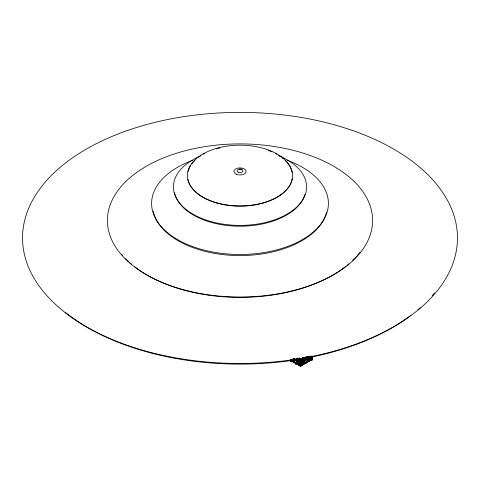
<?xml version="1.0" encoding="UTF-8"?>
<svg xmlns="http://www.w3.org/2000/svg" width="480" height="480" viewBox="0 0 480 480"><rect width="100%" height="100%" fill="white"/><g stroke="black" fill="none" stroke-linecap="round" stroke-linejoin="round"><path stroke-width="0.72" d="M301.392 361.65L301.548 363.228L301.968 359.754M301.548 363.228L301.908 363.018L302.334 359.544M302.76 360.858L302.916 362.436L303.342 358.962M302.916 362.436L303.282 362.226L303.792 358.056M304.134 359.322L304.29 361.644L304.71 358.17M304.29 361.644L304.65 361.434L305.076 357.96M306.45 357.168C306.342 360.75 304.872 363.222 306.084 357.378M307.032 357.648L307.188 359.97L307.524 357.192M307.188 359.97L307.548 359.76L307.89 356.982M308.4 356.856L308.556 359.178L308.814 357.096M308.556 359.178L308.922 358.968L309.258 356.19M310.548 356.094L309.93 358.386L310.182 356.304M311.142 357.51L311.472 356.208M311.298 357.594L311.832 355.998M311.538 359.958L312.222 359.958L312.792 356.13M296.454 359.94L295.356 360.036L294.264 358.68M312.324 356.718L312.324 358.188L300.42 365.058L290.298 359.214L290.4 360.984L291.42 360.918L291.762 360.39L291.762 361.11L292.446 361.11L292.446 361.836L292.104 361.308M291.084 360.72L291.42 360.522M290.742 361.182L291.084 360.984L290.4 360.984M290.742 360.852L292.104 360.582M294.468 359.094L294.858 358.866L296.382 359.982L295.992 360.204M293.628 359.958L293.304 359.772L293.628 359.958L293.46 358.566M291.762 361.11L292.104 360.918M294.726 359.478L295.122 359.25M295.032 359.802L295.422 359.574M292.104 361.638L293.124 361.506M292.446 361.506L293.124 361.176L293.124 361.896L293.808 361.896M295.356 360.036L295.752 359.808M292.446 361.836L292.788 361.638M295.686 360.174L296.076 359.952M293.124 361.896L293.466 361.374L292.788 361.308L292.788 361.704M293.466 362.094L293.466 362.424L294.492 362.358L295.17 363.408L295.512 363.216M293.466 362.424L294.15 362.424M293.808 362.232L294.828 362.16L294.492 362.688M303.462 357.456L299.586 359.694L297.504 358.488M304.086 357.528L299.586 360.126L296.436 358.308M296.352 358.302L296.778 361.776L297.258 361.872L297.258 359.64M296.346 358.482L299.586 360.354L304.77 357.36M296.778 361.776L297.258 361.872M305.844 356.994L303.942 358.092L303.942 358.752L302.652 358.008M301.368 359.694L303.9 358.236M307.05 356.736L303.942 358.53L302.664 357.786M301.368 360.126L307.134 356.802M295.17 363.738L295.986 363.816L295.65 364.014L295.17 363.408M297.216 358.152L297.726 362.322L298.206 362.424L298.206 360.936M303.942 358.752L307.11 356.928M300.12 359.634L301.368 360.354L307.692 356.706M296.67 363.552L295.986 363.882L296.328 363.354M295.986 363.552L296.328 363.75L296.67 363.222L296.67 363.942L297.354 363.942L297.354 364.668L298.032 364.338M297.726 362.322L298.206 362.424M297.012 363.42L296.328 363.42M296.67 363.942L297.354 363.942M298.248 359.4L298.674 362.874L299.16 362.97L299.16 361.482M298.674 362.874L299.16 362.97M297.012 364.14L297.69 364.536L297.69 364.14L298.374 364.206M297.354 364.338L298.032 364.008L298.032 364.734L298.716 364.734L298.716 365.454L299.058 365.262M299.202 359.946L299.628 363.42L300.108 363.522L300.108 362.034M299.628 363.42L300.108 363.522M298.032 364.734L298.716 364.734M301.392 363.138L301.908 363.018M302.76 362.346L303.282 362.226M304.134 361.554L304.65 361.434M307.032 359.88L307.548 359.76M308.4 359.088L308.922 358.968M305.658 360.852L306.024 360.642M309.93 358.386L310.29 358.176M298.374 364.926L298.374 365.262L299.058 364.926L299.058 365.322L299.736 364.992L299.736 365.322L299.394 365.52L299.058 364.992M308.13 361.326L308.472 361.128L308.13 360.936L307.788 362.184L306.426 361.92L307.11 361.92M308.13 360.936L307.788 361.128L308.814 361.596L309.492 360.87L309.492 360.144L310.518 360.612L310.176 360.084L310.176 360.81L310.518 360.612M312.222 358.638L300.42 365.448L290.4 359.664M303.486 363.942L303.828 364.47L302.802 364.338L303.486 364.668L303.486 363.942L304.17 363.942L304.506 363.42L304.848 363.882L304.17 363.552M306.21 363.096L305.874 362.568L305.532 362.766L306.426 362.97L306.768 361.722M306.426 362.97L306.084 362.442L306.768 362.442M310.176 360.084L311.538 359.688M301.782 364.992L301.098 365.718L300.762 365.52L301.098 366.048L301.098 365.718M302.802 364.404L303.144 364.206M305.874 362.628L304.848 363.882M309.492 360.54L309.834 360.342M301.098 364.992L302.124 365.064M302.802 364.734L302.124 364.734L302.802 364.734L302.802 364.008L303.486 364.338M303.828 364.14L304.17 363.942M306.21 362.766L305.874 362.964L305.874 362.568M307.446 362.052L307.11 362.25L307.11 361.854M308.814 361.2L308.472 361.458L308.472 361.068L309.15 361.398M309.834 360.672L309.834 360.282L309.492 360.474L310.176 360.414M310.518 360.282L310.854 360.084M301.098 366.048L300.42 366.768L299.394 365.52M301.782 365.262L302.124 365.454L302.466 364.926M303.486 364.668L303.828 364.47M306.768 362.052L307.788 362.184M310.854 359.688L312.222 359.958M309.834 360.612L310.176 360.81M309.492 360.87L308.814 360.87L309.15 361.068M307.788 361.458L308.13 361.656M307.788 361.854L307.446 361.656L307.446 362.382M306.084 362.442L306.426 362.64M305.19 362.964L305.532 363.156M302.466 365.262L301.782 364.926L301.782 365.322M301.098 365.322L301.44 365.52M291.42 360.582L291.762 360.78M298.716 365.064L299.058 365.322M295.986 363.882L295.65 363.684L295.65 364.014M297.012 364.47L297.354 364.668M298.374 365.262L298.716 365.454M299.442 359.442L299.952 363.612M298.578 359.586L299.004 363.06M297.63 359.04L298.056 362.514M296.676 358.488L297.102 361.962M296.076 358.428L296.622 362.862L296.622 360.732M293.736 358.452L294.096 361.41L294.096 358.56M311.88 359.43L311.88 360.156M311.538 359.628L311.538 360.018M310.134 356.598L310.134 358.086M308.766 356.646L308.766 358.878M308.814 361.266L308.814 361.596M307.392 358.182L307.392 359.67M305.868 357.576L305.868 360.552M304.494 359.112L304.494 361.344M303.126 359.16L303.126 362.136M302.124 365.124L302.124 365.454M301.752 359.952L301.752 362.928M301.368 358.662L301.368 359.328M301.368 359.466L301.368 360.354M300.42 359.85L300.42 366.768M299.778 361.842L299.778 363.33M299.586 357.516L299.586 360.354M298.83 361.296L298.83 362.784M297.882 360.744L297.882 362.232M296.934 359.454L296.934 361.686M294.15 362.094L294.15 362.49M293.808 362.292L293.808 362.622M291.084 360.654L291.084 361.05M434.442 292.986A215.034 124.152 0 0 1 432.162 295.692M420.174 307.74A215.034 124.152 0 0 1 417.852 309.75M410.544 315.588A215.034 124.152 0 0 1 65.61 312.606M287.454 160.392A88.398 51.036 0 0 1 306.918 236.802A88.398 51.036 0 0 1 173.142 236.844A88.398 51.036 0 0 1 192.468 160.422M326.484 212.436A87.414 50.466 0 0 1 238.704 255.564A87.414 50.466 0 0 1 153.174 210.948M292.194 178.854A52.452 30.282 0 0 1 240.462 206.16A52.452 30.282 0 0 1 187.902 179.388M188.106 171.48A52.452 30.282 0 0 1 190.596 165.714M191.844 163.878A52.452 30.282 0 0 1 194.97 160.35M199.398 156.708A52.452 30.282 0 0 1 200.502 155.952M203.466 154.152A52.452 30.282 0 0 1 204.726 153.468M216.246 148.884A52.452 30.282 0 0 1 219.906 147.906M268.62 150.504A52.452 30.282 0 0 1 271.914 151.848M275.322 153.492A52.452 30.282 0 0 1 276.66 154.224M278.586 155.364A52.452 30.282 0 0 1 279.804 156.162M282.084 157.806A52.452 30.282 0 0 1 283.302 158.79M285.012 160.332A52.452 30.282 0 0 1 288.354 164.148M288.75 164.706A52.452 30.282 0 0 1 292.098 172.374M359.97 252.246A131.118 75.702 0 0 1 357.324 255.492M356.382 256.566A131.118 75.702 0 0 1 352.296 260.772M348.936 263.832A131.118 75.702 0 0 1 347.16 265.314M345.954 266.292A131.118 75.702 0 0 1 134.802 266.88M131.712 264.378A131.118 75.702 0 0 1 129.93 262.83M128.778 261.786A131.118 75.702 0 0 1 125.484 258.57M122.478 255.264A131.118 75.702 0 0 1 121.536 254.148M239.118 169.026A38.73 22.362 0 0 1 242.028 169.05M279.438 155.988A66.588 38.442 0 0 1 289.68 212.562A66.588 38.442 0 0 1 191.16 213.096A66.588 38.442 0 0 1 199.566 156.42M304.974 194.382A65.844 38.016 0 0 1 238.452 226.212A65.844 38.016 0 0 1 174.6 192.612M292.506 359.13L292.836 359.322L292.506 359.13M105.072 336.396A217.464 125.55 0 0 0 455.16 256.17A217.464 125.55 0 0 0 159.774 121.242A217.464 125.55 0 0 0 105.072 336.396M236.196 174.198A6.132 3.54 0 0 0 246.066 171.936A6.132 3.54 0 0 0 237.738 168.132A6.132 3.54 0 0 0 236.196 174.198M207.354 199.38A52.614 30.378 0 0 0 292.056 179.97A52.614 30.378 0 0 0 220.59 147.324A52.614 30.378 0 0 0 207.354 199.38M238.182 172.218A2.928 1.692 0 0 0 242.898 171.138A2.928 1.692 0 0 0 238.92 169.32A2.928 1.692 0 0 0 238.182 172.218M157.728 280.494A132.6 76.554 0 0 0 371.196 231.576A132.6 76.554 0 0 0 191.082 149.298A132.6 76.554 0 0 0 157.728 280.494"/></g></svg>
